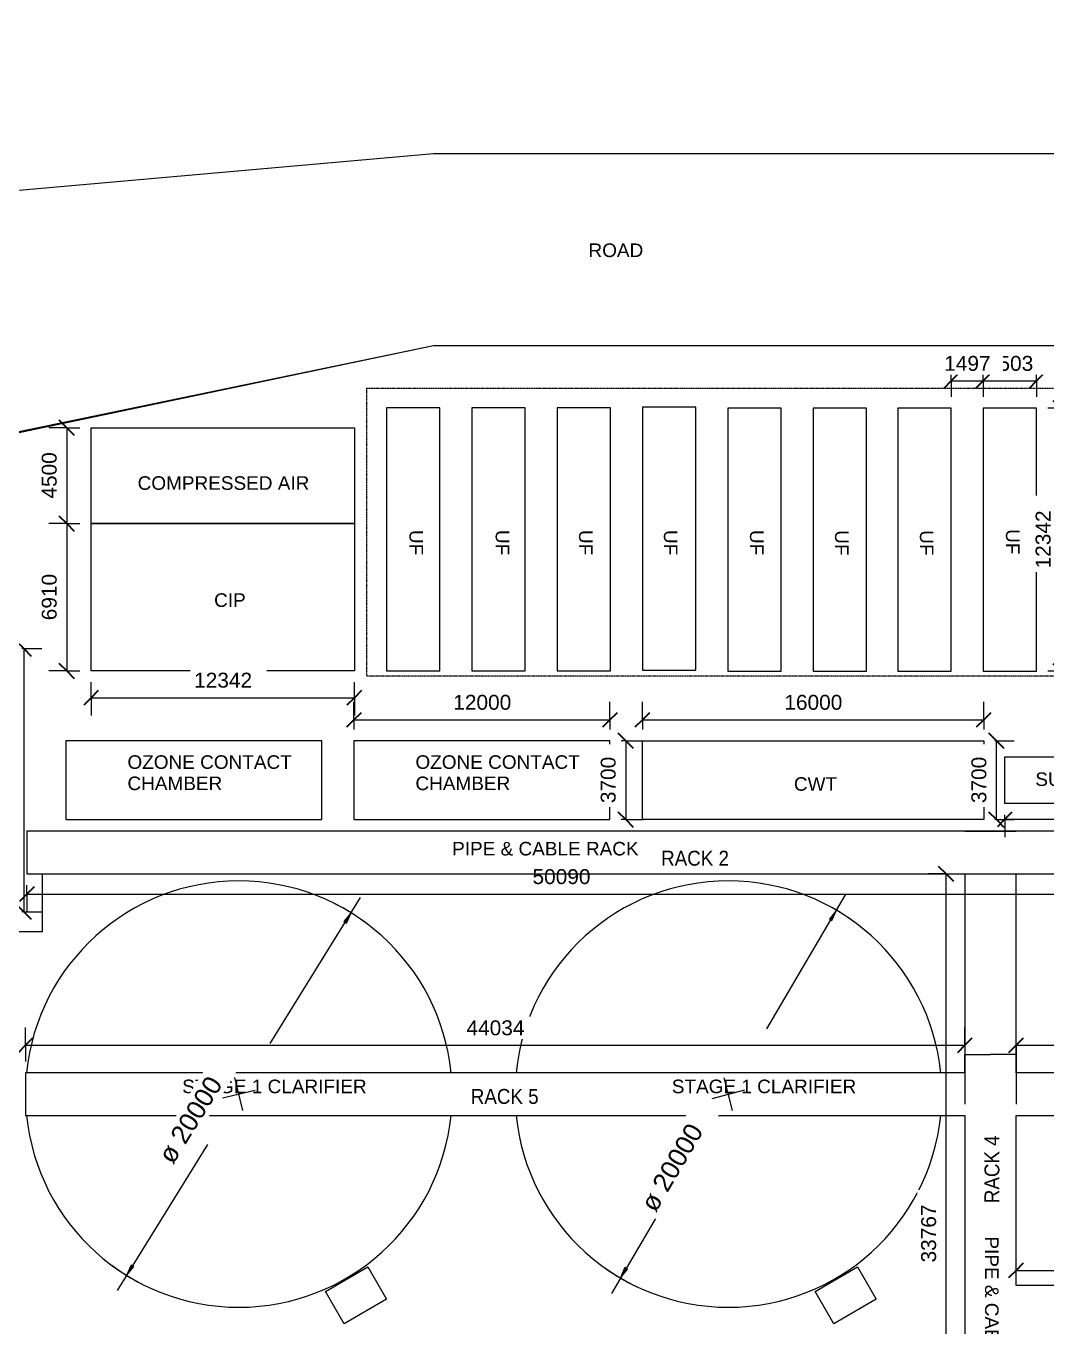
# Model space of a CAD drawing. Header units: millimetres. Extents: x 14826 to 398923, y -54749 to 51265.
# Drawn here: x 130327 to 178185, y -9915 to 51064 of the extents above; entities that cross this region are included whole.
import ezdxf

# ---------------------------------------------------------------- set-up
doc = ezdxf.new("R2010")
doc.units = ezdxf.units.MM
doc.linetypes.add('Hidden', pattern=[7.14375, 4.7625, -2.38125])
doc.linetypes.add('IMPORT-DASHED', pattern=[0])
for name, color, linetype, lineweight in [('A-ANNO-DIMS', 7, 'Continuous', 9), ('A-ANNO-DIMS-350', 7, 'Continuous', 9), ('A-DETL-HDLN', 7, 'Hidden', 9), ('FUTURE', 7, 'IMPORT-DASHED', 9), ('G-ANNO-TEXT', 7, 'Continuous', 9), ('PDF3_Text', 7, 'Continuous', 9)]:
    doc.layers.add(name, color=color, linetype=linetype, lineweight=lineweight)
doc.layers.add('LAYOUT IMPORT_dwg', color=7, linetype='Continuous', lineweight=9, true_color=0x767676)
doc.styles.add('Arial', font='arial.ttf', dxfattribs={"height": 636.361708})
doc.styles.add('Arial_1', font='arial.ttf', dxfattribs={"height": 636.4})
doc.styles.add('Arial_2', font='arial.ttf', dxfattribs={"height": 0.18})
doc.styles.add('Arial_3', font='arial.ttf', dxfattribs={"height": 700})
doc.styles.add('Arial_4', font='arial.ttf', dxfattribs={"width": 0.9, "height": 700})
doc.styles.add('Arial_5', font='arial.ttf', dxfattribs={"height": 875})
doc.dimstyles.new('Diameter_-_2_5mm_Arial', dxfattribs={"dimscale": 304.8, "dimtxt": 892.726975, "dimasz": 1.722441, "dimexe": 2.755906, "dimexo": 0, "dimgap": 1.722441, "dimtad": 1, "dimjust": 3, "dimdec": 0, "dimzin": 0, "dimdsep": 46, "dimtxsty": 'Arial_5', "dimsah": 1, "dimcen": 0.09, "dimdle": 2.755906, "dimazin": 0, "dimtfac": 1, "dimtdec": 4, "dimtix": 1, "dimtmove": 0, "dimatfit": 2, "dimfxl": 1, "dimtvp": 1, "dimtfill": 1, "dimtolj": 1, "dimtzin": 0, "dimarcsym": 2})
doc.dimstyles.new('Greene_Arch_tick_-_2mm', dxfattribs={"dimscale": 304.8, "dimtxt": 714.18158, "dimasz": 2.296588, "dimexe": 2.755906, "dimexo": 1.722441, "dimgap": 0.86122, "dimtad": 1, "dimdec": 0, "dimzin": 0, "dimdsep": 46, "dimtxsty": 'Arial_3', "dimblk1": 'OBLIQUE', "dimblk2": 'OBLIQUE', "dimsah": 1, "dimcen": 0.09, "dimazin": 0, "dimtfac": 1, "dimtdec": 4, "dimtix": 1, "dimtmove": 0, "dimatfit": 3, "dimfxl": 1, "dimtvp": 1, "dimtfill": 1, "dimtolj": 1, "dimtzin": 0, "dimarcsym": 2})

# ---------------------------------------------------------------- blocks, each defined once
blk = doc.blocks.new('LAYOUT IMPORT_dwg-326166-LEVEL 1')
at = {"lineweight": 9}
for p, q in [((-69722, 230410), (-69722, 232810)), ((-58391, 232810), (-59253, 232810)), ((-59253, 232810), (-59253, 231610)), ((-59253, 230410), (-59253, 231610)), ((-58391, 230410), (-59253, 230410))]:
    blk.add_line(p, q, dxfattribs=at)
at = {"lineweight": 9, "flags": 128}
for points in [[(-107491, 311338), (-107491, 292314), (-101491, 285221), (-101491, 205507), (-99656, 184637), (-97044, 157598), (-91493, 117051), (-87583, 86872), (-86429, 77880)], [(-92491, 311338), (-92491, 205507), (-88302, 185319)], [(-48406, 299444), (-48406, 232810), (-56391, 232810), (-56391, 246235)], [(-58391, 246235), (-58391, 232810), (-67722, 232810), (-67722, 236533)], [(-69722, 236533), (-69722, 186443), (-67722, 186443), (-67722, 230410), (-58391, 230410), (-58391, 209326), (-58391, 186376), (-56391, 186376), (-56391, 209376)], [(-71015, 236533), (-71015, 232284), (-73215, 232284), (-73215, 236533)], [(-56391, 209326), (-56391, 230410), (-37792, 230410), (-37792, 213104), (-41440, 213104), (-41440, 209735), (-37792, 209735)]]:
    blk.add_lwpolyline(points, dxfattribs=at)
for points in [[(-89566, 233769), (-89566, 231266), (-77224, 231266), (-77224, 233769)], [(-70265, 231293), (-70265, 215293), (-73965, 215293), (-73965, 231293)], [(-89566, 229769), (-89566, 227266), (-77224, 227266), (-77224, 229769)], [(-49286, 225378), (-47770, 226252), (-46620, 224261), (-48136, 223386)], [(-89566, 225795), (-89566, 223292), (-77224, 223292), (-77224, 225795), (-89566, 225795), (-89566, 223292), (-77224, 223292), (-77224, 225795)], [(-89566, 221795), (-89566, 219292), (-77224, 219292), (-77224, 221795)], [(-73965, 213774), (-73965, 201774), (-70265, 201774), (-70265, 213774)], [(-49286, 202428), (-47770, 203303), (-46620, 201311), (-48136, 200436)], [(-84149, 189455), (-88649, 189455), (-88649, 201797), (-84149, 201797)], [(-84149, 201797), (-77238, 201797), (-77238, 189455), (-84149, 189455)]]:
    blk.add_lwpolyline(points, close=True, dxfattribs=at)
at = {"lineweight": 9}
for centre, start, end in [((-57391, 219326), 95.73917, 264.26083), ((-57391, 219326), 275.73917, 84.26083), ((-57391, 196376), 275.73917, 84.26083)]:
    blk.add_arc(centre, 10000, start, end, dxfattribs=at)
at = {"layer": 'FUTURE', "color": 1, "linetype": 'Continuous', "true_color": 0xff0000, "flags": 128}
for points in [[(-89616, 217796), (-89616, 215293), (-77274, 215293), (-77274, 217796)], [(-89580, 213795), (-89580, 211292), (-77238, 211292), (-77238, 213795), (-89580, 213795), (-89580, 211292), (-77238, 211292), (-77238, 213795)], [(-89580, 209795), (-89580, 207292), (-77238, 207292), (-77238, 209795)], [(-89580, 205796), (-89580, 203293), (-77238, 203293), (-77238, 205796)], [(-73965, 200274), (-73965, 188274), (-70265, 188274), (-70265, 200274)]]:
    blk.add_lwpolyline(points, close=True, dxfattribs=at)
at = {"layer": 'FUTURE', "color": 1, "linetype": 'Continuous', "true_color": 0xff0000}
blk.add_arc((-57391, 196376), 10000, 95.73917, 264.26083, dxfattribs=at)
at = {"lineweight": 9, "insert": (-59253, 231610), "char_height": 0.18, "width": 1.42, "attachment_point": 2, "line_spacing_factor": 0.941778, "style": 'Arial_2'}
blk.add_mtext('2400.0000', dxfattribs=at)
at = {"layer": 'PDF3_Text', "attachment_point": 1, "rotation": 90, "line_spacing_factor": 0.941778}
for s, insert, char_height, width, style in [('SUMP', (-72480, 233712), 636.4, 3060.98, 'Arial'), ('STAGE 1 CLARIFIER', (-58070, 216673), 636.4, 10320.1, 'Arial_1'), ('CWT', (-72255, 222396), 636.4, 2406.73, 'Arial'), ('ROAD', (-97291, 212767), 636.4, 3060.98, 'Arial'), ('PIPE & CABLE RACK', (-69220, 206374), 636.36, 10444.72, 'Arial'), ('OZONE CONTACT\\PCHAMBER', (-73284, 204656), 636.36, 9089.48, 'Arial'), ('STAGE 1 CLARIFIER', (-58070, 193723), 636.4, 10320.1, 'Arial_1'), ('COMPRESSED AIR', (-86371, 191633), 636.36, 9603.54, 'Arial'), ('OZONE CONTACT\\PCHAMBER', (-73284, 191156), 636.36, 9089.48, 'Arial'), ('CIP', (-80880, 195218), 636.4, 1768.05, 'Arial')]:
    blk.add_mtext(s, dxfattribs=dict(at, insert=insert, char_height=char_height, width=width, style=style))
at = {"layer": 'PDF3_Text', "attachment_point": 1, "line_spacing_factor": 0.941778, "style": 'Arial'}
for s, insert, char_height, width in [('UF', (-83889, 232972), 636.4, 1409.76), ('PIPE & CABLE RACK', (-50714, 231992), 636.36, 10444.72), ('UF', (-83838, 228938), 636.4, 1409.76), ('UF', (-83838, 224959), 636.4, 1409.76), ('UF', (-83853, 220972), 636.4, 1409.76), ('UF', (-83853, 216938), 636.4, 1409.76), ('UF', (-83853, 212959), 636.4, 1409.76), ('UF', (-83853, 209051), 636.4, 1409.76), ('UF', (-83853, 205013), 636.4, 1409.76)]:
    blk.add_mtext(s, dxfattribs=dict(at, insert=insert, char_height=char_height, width=width))
blk = doc.blocks.new('DIMBLOCK28-LEVEL 1')
at = {"layer": 'A-ANNO-DIMS-350', "transparency": 16777216}
for p, q in [((175192, 34417), (175192, 35257)), ((177695, 34417), (177695, 35257)), ((175192, 34417), (177695, 34417)), ((175192, 34417), (175192, 33663)), ((177695, 34417), (177695, 33663))]:
    blk.add_line(p, q, dxfattribs=at)
at = {"layer": 'A-ANNO-DIMS-350', "lineweight": 35, "transparency": 16777216}
for p, q in [((175192, 34417), (175542, 34767)), ((177695, 34417), (178045, 34767)), ((175192, 34417), (174842, 34067)), ((177695, 34417), (177345, 34067))]:
    blk.add_line(p, q, dxfattribs=at)
at = {"layer": 'A-ANNO-DIMS-350', "color": 0, "transparency": 16777216, "insert": (175367, 35589), "char_height": 700, "width": 2584.24, "attachment_point": 1, "line_spacing_factor": 0.941778, "style": 'Arial_3', "bg_fill": 3, "box_fill_scale": 1.25, "bg_fill_color": 256, "bg_fill_true_color": 13158600, "bg_fill_transparency": 0}
blk.add_mtext('2503', dxfattribs=at)
blk = doc.blocks.new('_Oblique')
at = {"color": 0, "linetype": 'ByBlock', "lineweight": -2}
blk.add_line((-0.5, -0.5), (0.5, 0.5), dxfattribs=at)
blk = doc.blocks.new('DIMBLOCK29-LEVEL 1')
at = {"layer": 'A-ANNO-DIMS-350', "transparency": 16777216}
for p, q in [((178822, 33138), (178220, 33138)), ((178822, 33138), (178822, 20796)), ((178822, 33138), (179662, 33138)), ((178822, 20796), (178220, 20796)), ((178822, 20796), (179662, 20796))]:
    blk.add_line(p, q, dxfattribs=at)
at = {"layer": 'A-ANNO-DIMS-350', "lineweight": 35, "transparency": 16777216}
for p, q in [((178822, 33138), (178472, 33488)), ((178822, 33138), (179172, 32788)), ((178822, 20796), (178472, 21146)), ((178822, 20796), (179172, 20446))]:
    blk.add_line(p, q, dxfattribs=at)
at = {"layer": 'A-ANNO-DIMS-350', "color": 0, "transparency": 16777216, "insert": (177651, 25621), "char_height": 700, "width": 3230.3, "attachment_point": 1, "rotation": 90, "line_spacing_factor": 0.941778, "style": 'Arial_3', "bg_fill": 3, "box_fill_scale": 1.25, "bg_fill_color": 256, "bg_fill_true_color": 13158600, "bg_fill_transparency": 0}
blk.add_mtext('12342', dxfattribs=at)
blk = doc.blocks.new('DIMBLOCK30-LEVEL 1')
at = {"layer": 'A-ANNO-DIMS-350', "transparency": 16777216}
for p, q in [((173695, 34417), (173695, 35257)), ((175192, 34417), (175192, 35257)), ((173695, 34417), (175192, 34417)), ((173695, 34417), (173695, 33663)), ((175192, 34417), (175192, 33663))]:
    blk.add_line(p, q, dxfattribs=at)
at = {"layer": 'A-ANNO-DIMS-350', "lineweight": 35, "transparency": 16777216}
for p, q in [((173695, 34417), (174045, 34767)), ((175192, 34417), (175542, 34767)), ((173695, 34417), (173345, 34067)), ((175192, 34417), (174842, 34067))]:
    blk.add_line(p, q, dxfattribs=at)
at = {"layer": 'A-ANNO-DIMS-350', "color": 0, "transparency": 16777216, "insert": (173367, 35589), "char_height": 700, "width": 2584.24, "attachment_point": 1, "line_spacing_factor": 0.941778, "style": 'Arial_3', "bg_fill": 3, "box_fill_scale": 1.25, "bg_fill_color": 256, "bg_fill_true_color": 13158600, "bg_fill_transparency": 0}
blk.add_mtext('1497', dxfattribs=at)
blk = doc.blocks.new('DIMBLOCK31-LEVEL 1')
at = {"layer": 'A-ANNO-DIMS-350', "lineweight": 35, "transparency": 16777216}
for p, q in [((176210, 13856), (176560, 14206)), ((183786, 13856), (184136, 14206)), ((176210, 13856), (175860, 13506)), ((183786, 13856), (183436, 13506))]:
    blk.add_line(p, q, dxfattribs=at)
at = {"layer": 'A-ANNO-DIMS-350', "transparency": 16777216}
for p, q in [((176210, 13856), (176210, 14062)), ((183786, 13856), (183786, 14062)), ((176210, 13856), (183786, 13856)), ((176210, 13856), (176210, 13016)), ((183786, 13856), (183786, 13016))]:
    blk.add_line(p, q, dxfattribs=at)
at = {"layer": 'A-ANNO-DIMS-350', "color": 0, "transparency": 16777216, "insert": (178921, 15027), "char_height": 700, "width": 2584.24, "attachment_point": 1, "line_spacing_factor": 0.941778, "style": 'Arial_3', "bg_fill": 3, "box_fill_scale": 1.25, "bg_fill_color": 256, "bg_fill_true_color": 13158600, "bg_fill_transparency": 0}
blk.add_mtext('7576', dxfattribs=at)
blk = doc.blocks.new('DIMBLOCK33-LEVEL 1')
at = {"layer": 'A-ANNO-DIMS-350', "transparency": 16777216}
for p, q in [((159219, 18519), (159219, 19359)), ((175219, 18519), (175219, 19359)), ((159219, 18519), (175219, 18519)), ((159219, 18519), (159219, 18062)), ((175219, 18519), (175219, 18062))]:
    blk.add_line(p, q, dxfattribs=at)
at = {"layer": 'A-ANNO-DIMS-350', "lineweight": 35, "transparency": 16777216}
for p, q in [((159219, 18519), (158869, 18169)), ((159219, 18519), (159569, 18869)), ((175219, 18519), (174869, 18169)), ((175219, 18519), (175569, 18869))]:
    blk.add_line(p, q, dxfattribs=at)
at = {"layer": 'A-ANNO-DIMS-350', "color": 0, "transparency": 16777216, "insert": (165873, 19690), "char_height": 700, "width": 3230.3, "attachment_point": 1, "line_spacing_factor": 0.941778, "style": 'Arial_3', "bg_fill": 3, "box_fill_scale": 1.25, "bg_fill_color": 256, "bg_fill_true_color": 13158600, "bg_fill_transparency": 0}
blk.add_mtext('16000', dxfattribs=at)
blk = doc.blocks.new('DIMBLOCK34-LEVEL 1')
at = {"layer": 'A-ANNO-DIMS-350', "lineweight": 35, "transparency": 16777216}
for p, q in [((175812, 17537), (175462, 17887)), ((175812, 17537), (176162, 17187)), ((175812, 13837), (175462, 14187)), ((175812, 13837), (176162, 13487))]:
    blk.add_line(p, q, dxfattribs=at)
at = {"layer": 'A-ANNO-DIMS-350', "transparency": 16777216}
for p, q in [((175812, 17537), (175744, 17537)), ((175812, 13837), (175812, 17537)), ((175812, 17537), (176652, 17537)), ((175812, 13837), (175744, 13837)), ((175812, 13837), (176652, 13837))]:
    blk.add_line(p, q, dxfattribs=at)
at = {"layer": 'A-ANNO-DIMS-350', "color": 0, "transparency": 16777216, "insert": (174641, 14610), "char_height": 700, "width": 2584.24, "attachment_point": 1, "rotation": 90, "line_spacing_factor": 0.941778, "style": 'Arial_3', "bg_fill": 3, "box_fill_scale": 1.25, "bg_fill_color": 256, "bg_fill_true_color": 13158600, "bg_fill_transparency": 0}
blk.add_mtext('3700', dxfattribs=at)
blk = doc.blocks.new('DIMBLOCK35-LEVEL 1')
at = {"layer": 'A-ANNO-DIMS-350', "transparency": 16777216}
for p, q in [((145700, 18519), (145700, 19359)), ((157700, 18519), (157700, 19359)), ((145700, 18519), (157700, 18519)), ((145700, 18519), (145700, 18062)), ((157700, 18519), (157700, 18062))]:
    blk.add_line(p, q, dxfattribs=at)
at = {"layer": 'A-ANNO-DIMS-350', "lineweight": 35, "transparency": 16777216}
for p, q in [((145700, 18519), (145350, 18169)), ((145700, 18519), (146050, 18869)), ((157700, 18519), (157350, 18169)), ((157700, 18519), (158050, 18869))]:
    blk.add_line(p, q, dxfattribs=at)
at = {"layer": 'A-ANNO-DIMS-350', "color": 0, "transparency": 16777216, "insert": (150354, 19690), "char_height": 700, "width": 3230.3, "attachment_point": 1, "line_spacing_factor": 0.941778, "style": 'Arial_3', "bg_fill": 3, "box_fill_scale": 1.25, "bg_fill_color": 256, "bg_fill_true_color": 13158600, "bg_fill_transparency": 0}
blk.add_mtext('12000', dxfattribs=at)
blk = doc.blocks.new('DIMBLOCK36-LEVEL 1')
at = {"layer": 'A-ANNO-DIMS-350', "lineweight": 35, "transparency": 16777216}
for p, q in [((158436, 17537), (158086, 17887)), ((158436, 17537), (158786, 17187)), ((158436, 13837), (158086, 14187)), ((158436, 13837), (158786, 13487))]:
    blk.add_line(p, q, dxfattribs=at)
at = {"layer": 'A-ANNO-DIMS-350', "transparency": 16777216}
for p, q in [((158436, 17537), (158225, 17537)), ((158436, 17537), (158436, 13837)), ((158436, 17537), (159276, 17537)), ((158436, 13837), (158225, 13837)), ((158436, 13837), (159276, 13837))]:
    blk.add_line(p, q, dxfattribs=at)
at = {"layer": 'A-ANNO-DIMS-350', "color": 0, "transparency": 16777216, "insert": (157265, 14610), "char_height": 700, "width": 2584.24, "attachment_point": 1, "rotation": 90, "line_spacing_factor": 0.941778, "style": 'Arial_3', "bg_fill": 3, "box_fill_scale": 1.25, "bg_fill_color": 256, "bg_fill_true_color": 13158600, "bg_fill_transparency": 0}
blk.add_mtext('3700', dxfattribs=at)
blk = doc.blocks.new('DIMBLOCK38-LEVEL 1')
at = {"layer": 'A-ANNO-DIMS-350', "lineweight": 35, "transparency": 16777216}
for p, q in [((130223, 21858), (129873, 22208)), ((130223, 21858), (130573, 21508)), ((130223, 9516), (129873, 9866)), ((130223, 9516), (130573, 9166))]:
    blk.add_line(p, q, dxfattribs=at)
at = {"layer": 'A-ANNO-DIMS-350', "transparency": 16777216}
for p, q in [((130223, 21858), (130128, 21858)), ((130223, 21858), (130223, 9516)), ((130223, 21858), (131063, 21858)), ((130223, 9516), (130128, 9516)), ((130223, 9516), (131063, 9516))]:
    blk.add_line(p, q, dxfattribs=at)
at = {"layer": 'A-ANNO-DIMS-350', "color": 0, "transparency": 16777216, "insert": (129051, 14341), "char_height": 700, "width": 3230.3, "attachment_point": 1, "rotation": 90, "line_spacing_factor": 0.941778, "style": 'Arial_3', "bg_fill": 3, "box_fill_scale": 1.25, "bg_fill_color": 256, "bg_fill_true_color": 13158600, "bg_fill_transparency": 0}
blk.add_mtext('12342', dxfattribs=at)
blk = doc.blocks.new('DIMBLOCK39-LEVEL 1')
at = {"layer": 'A-ANNO-DIMS-350', "transparency": 16777216}
for p, q in [((133381, 19558), (133381, 20286)), ((145723, 19558), (145723, 20286)), ((133381, 19558), (145723, 19558)), ((133381, 19558), (133381, 18718)), ((145723, 19558), (145723, 18718))]:
    blk.add_line(p, q, dxfattribs=at)
at = {"layer": 'A-ANNO-DIMS-350', "lineweight": 35, "transparency": 16777216}
for p, q in [((133381, 19558), (133031, 19208)), ((133381, 19558), (133731, 19908)), ((145723, 19558), (145373, 19208)), ((145723, 19558), (146073, 19908))]:
    blk.add_line(p, q, dxfattribs=at)
at = {"layer": 'A-ANNO-DIMS-350', "color": 0, "transparency": 16777216, "insert": (138206, 20729), "char_height": 700, "width": 3230.3, "attachment_point": 1, "line_spacing_factor": 0.941778, "style": 'Arial_3', "bg_fill": 3, "box_fill_scale": 1.25, "bg_fill_color": 256, "bg_fill_true_color": 13158600, "bg_fill_transparency": 0}
blk.add_mtext('12342', dxfattribs=at)
blk = doc.blocks.new('DIMBLOCK40-LEVEL 1')
at = {"layer": 'A-ANNO-DIMS-350', "lineweight": 35, "transparency": 16777216}
for p, q in [((132234, 32221), (131884, 32571)), ((132234, 32221), (132584, 31871)), ((132234, 27721), (131884, 28071)), ((132234, 27721), (132584, 27371))]:
    blk.add_line(p, q, dxfattribs=at)
at = {"layer": 'A-ANNO-DIMS-350', "transparency": 16777216}
for p, q in [((132234, 32221), (131394, 32221)), ((132234, 32221), (132234, 27721)), ((132234, 32221), (132856, 32221)), ((132234, 27721), (131394, 27721)), ((132234, 27721), (132856, 27721))]:
    blk.add_line(p, q, dxfattribs=at)
at = {"layer": 'A-ANNO-DIMS-350', "color": 0, "transparency": 16777216, "insert": (131063, 28894), "char_height": 700, "width": 2584.24, "attachment_point": 1, "rotation": 90, "line_spacing_factor": 0.941778, "style": 'Arial_3', "bg_fill": 3, "box_fill_scale": 1.25, "bg_fill_color": 256, "bg_fill_true_color": 13158600, "bg_fill_transparency": 0}
blk.add_mtext('4500', dxfattribs=at)
blk = doc.blocks.new('DIMBLOCK41-LEVEL 1')
at = {"layer": 'A-ANNO-DIMS-350', "lineweight": 35, "transparency": 16777216}
for p, q in [((132234, 27721), (131884, 28071)), ((132234, 27721), (132584, 27371)), ((132234, 20811), (131884, 21161)), ((132234, 20811), (132584, 20461))]:
    blk.add_line(p, q, dxfattribs=at)
at = {"layer": 'A-ANNO-DIMS-350', "transparency": 16777216}
for p, q in [((132234, 27721), (131394, 27721)), ((132234, 27721), (132234, 20811)), ((132234, 27721), (132856, 27721)), ((132234, 20811), (131394, 20811)), ((132234, 20811), (132856, 20811))]:
    blk.add_line(p, q, dxfattribs=at)
at = {"layer": 'A-ANNO-DIMS-350', "color": 0, "transparency": 16777216, "insert": (131063, 23189), "char_height": 700, "width": 2584.24, "attachment_point": 1, "rotation": 90, "line_spacing_factor": 0.941778, "style": 'Arial_3', "bg_fill": 3, "box_fill_scale": 1.25, "bg_fill_color": 256, "bg_fill_true_color": 13158600, "bg_fill_transparency": 0}
blk.add_mtext('6910', dxfattribs=at)
blk = doc.blocks.new('DIMBLOCK48-LEVEL 1')
at = {"layer": 'A-ANNO-DIMS-350', "transparency": 16777216}
for points in [[(145564, 9467), (145229, 9057), (145347, 8984)], [(135039, -7540), (135375, -7130), (135257, -7057)]]:
    blk.add_hatch(color=256, dxfattribs=at).paths.add_polyline_path(points)
for p, q in [((141769, 3333), (146006, 10181)), ((145564, 9467), (145229, 9057)), ((145347, 8984), (145564, 9467)), ((145229, 9057), (145347, 8984)), ((140483, 192), (140120, 1734)), ((139531, 782), (141073, 1145)), ((138835, -1407), (134597, -8254)), ((135257, -7057), (135039, -7540)), ((135039, -7540), (135375, -7130)), ((135375, -7130), (135257, -7057))]:
    blk.add_line(p, q, dxfattribs=at)
for start, end in [(53.43521, 63.06091), (233.43521, 243.06091)]:
    blk.add_arc((140302, 963), 10000, start, end, dxfattribs=at)
at = {"layer": 'A-ANNO-DIMS-350', "color": 0, "transparency": 16777216, "insert": (136470, -1913), "char_height": 875, "width": 5339.88, "attachment_point": 1, "rotation": 58.24806, "line_spacing_factor": 0.941778, "style": 'Arial_5', "bg_fill": 3, "box_fill_scale": 1.25, "bg_fill_color": 256, "bg_fill_true_color": 13158600, "bg_fill_transparency": 0}
blk.add_mtext('ø 20000', dxfattribs=at)
blk = doc.blocks.new('DIMBLOCK49-LEVEL 1')
at = {"layer": 'A-ANNO-DIMS-350', "transparency": 16777216}
for points in [[(168312, 9588), (167987, 9170), (168106, 9101)], [(158191, -7662), (158516, -7244), (158397, -7174)]]:
    blk.add_hatch(color=256, dxfattribs=at).paths.add_polyline_path(points)
for p, q in [((165048, 4024), (168738, 10313)), ((168312, 9588), (167987, 9170)), ((167987, 9170), (168106, 9101)), ((168106, 9101), (168312, 9588)), ((163451, 197), (163052, 1730)), ((162485, 764), (164018, 1163)), ((161456, -2098), (157766, -8386)), ((158397, -7174), (158191, -7662)), ((158191, -7662), (158516, -7244)), ((158516, -7244), (158397, -7174))]:
    blk.add_line(p, q, dxfattribs=at)
for start, end in [(54.78476, 64.41045), (234.78476, 244.41045)]:
    blk.add_arc((163252, 963), 10000, start, end, dxfattribs=at)
at = {"layer": 'A-ANNO-DIMS-350', "color": 0, "transparency": 16777216, "insert": (159085, -4186), "char_height": 875, "width": 5339.88, "attachment_point": 1, "rotation": 59.5976, "line_spacing_factor": 0.941778, "style": 'Arial_5', "bg_fill": 3, "box_fill_scale": 1.25, "bg_fill_color": 256, "bg_fill_true_color": 13158600, "bg_fill_transparency": 0}
blk.add_mtext('ø 20000', dxfattribs=at)
blk = doc.blocks.new('DIMBLOCK70-LEVEL 1')
at = {"layer": 'A-ANNO-DIMS-350', "transparency": 16777216}
for p, q in [((180459, 10343), (180459, 12769)), ((130369, 10343), (130369, 10769)), ((130369, 10343), (180459, 10343)), ((130369, 10343), (130369, 9503)), ((180459, 10343), (180459, 9503))]:
    blk.add_line(p, q, dxfattribs=at)
at = {"layer": 'A-ANNO-DIMS-350', "lineweight": 35, "transparency": 16777216}
for p, q in [((130369, 10343), (130719, 10693)), ((180459, 10343), (180809, 10693)), ((130369, 10343), (130019, 9993)), ((180459, 10343), (180109, 9993))]:
    blk.add_line(p, q, dxfattribs=at)
at = {"layer": 'A-ANNO-DIMS-350', "color": 0, "transparency": 16777216, "insert": (154068, 11515), "char_height": 700, "width": 3230.3, "attachment_point": 1, "line_spacing_factor": 0.941778, "style": 'Arial_3', "bg_fill": 3, "box_fill_scale": 1.25, "bg_fill_color": 256, "bg_fill_true_color": 13158600, "bg_fill_transparency": 0}
blk.add_mtext('50090', dxfattribs=at)
blk = doc.blocks.new('DIMBLOCK75-LEVEL 1')
at = {"layer": 'A-ANNO-DIMS-350', "lineweight": 35, "transparency": 16777216}
for p, q in [((173457, 11294), (173107, 11644)), ((173457, 11294), (173807, 10944)), ((173457, -22473), (173107, -22123)), ((173457, -22473), (173807, -22823))]:
    blk.add_line(p, q, dxfattribs=at)
at = {"layer": 'A-ANNO-DIMS-350', "transparency": 16777216}
for p, q in [((173457, 11294), (172617, 11294)), ((173457, -22473), (173457, 11294)), ((173457, 11294), (176211, 11294)), ((173457, -22473), (172617, -22473)), ((173457, -22473), (173487, -22473))]:
    blk.add_line(p, q, dxfattribs=at)
at = {"layer": 'A-ANNO-DIMS-350', "color": 0, "transparency": 16777216, "insert": (172286, -6935), "char_height": 700, "width": 3230.3, "attachment_point": 1, "rotation": 90, "line_spacing_factor": 0.941778, "style": 'Arial_3', "bg_fill": 3, "box_fill_scale": 1.25, "bg_fill_color": 256, "bg_fill_true_color": 13158600, "bg_fill_transparency": 0}
blk.add_mtext('33767', dxfattribs=at)
blk = doc.blocks.new('DIMBLOCK78-LEVEL 1')
at = {"layer": 'A-ANNO-DIMS-350', "transparency": 16777216}
for p, q in [((130302, 3251), (130302, 4091)), ((174336, 3251), (174336, 4091)), ((130302, 3251), (174336, 3251)), ((130302, 3251), (130302, 2488)), ((174336, 3251), (174336, 488))]:
    blk.add_line(p, q, dxfattribs=at)
at = {"layer": 'A-ANNO-DIMS-350', "lineweight": 35, "transparency": 16777216}
for p, q in [((130302, 3251), (129952, 2901)), ((130302, 3251), (130652, 3601)), ((174336, 3251), (173986, 2901)), ((174336, 3251), (174686, 3601))]:
    blk.add_line(p, q, dxfattribs=at)
at = {"layer": 'A-ANNO-DIMS-350', "color": 0, "transparency": 16777216, "insert": (150973, 4422), "char_height": 700, "width": 3230.3, "attachment_point": 1, "line_spacing_factor": 0.941778, "style": 'Arial_3', "bg_fill": 3, "box_fill_scale": 1.25, "bg_fill_color": 256, "bg_fill_true_color": 13158600, "bg_fill_transparency": 0}
blk.add_mtext('44034', dxfattribs=at)
blk = doc.blocks.new('DIMBLOCK80-LEVEL 1')
at = {"layer": 'A-ANNO-DIMS-350', "transparency": 16777216}
for p, q in [((176736, 3251), (176736, 4091)), ((205077, 3251), (205077, 4091)), ((176736, 3251), (205077, 3251)), ((176736, 3251), (176736, 488)), ((205077, 3251), (205077, 2488))]:
    blk.add_line(p, q, dxfattribs=at)
at = {"layer": 'A-ANNO-DIMS-350', "lineweight": 35, "transparency": 16777216}
for p, q in [((176736, 3251), (176386, 2901)), ((176736, 3251), (177086, 3601)), ((205077, 3251), (204727, 2901)), ((205077, 3251), (205427, 3601))]:
    blk.add_line(p, q, dxfattribs=at)
at = {"layer": 'A-ANNO-DIMS-350', "color": 0, "transparency": 16777216, "insert": (189561, 4422), "char_height": 700, "width": 3230.3, "attachment_point": 1, "line_spacing_factor": 0.941778, "style": 'Arial_3', "bg_fill": 3, "box_fill_scale": 1.25, "bg_fill_color": 256, "bg_fill_true_color": 13158600, "bg_fill_transparency": 0}
blk.add_mtext('28341', dxfattribs=at)
blk = doc.blocks.new('DIMBLOCK82-LEVEL 1')
at = {"layer": 'A-ANNO-DIMS-350', "transparency": 16777216}
for p, q in [((176736, -7306), (176736, -6466)), ((243370, -7306), (243370, -6466)), ((176736, -7306), (243370, -7306)), ((176736, -7306), (176736, -7336)), ((243370, -7306), (243370, -7497))]:
    blk.add_line(p, q, dxfattribs=at)
at = {"layer": 'A-ANNO-DIMS-350', "lineweight": 35, "transparency": 16777216}
for p, q in [((176736, -7306), (176386, -7656)), ((176736, -7306), (177086, -6956)), ((243370, -7306), (243020, -7656)), ((243370, -7306), (243720, -6956))]:
    blk.add_line(p, q, dxfattribs=at)
at = {"layer": 'A-ANNO-DIMS-350', "color": 0, "transparency": 16777216, "insert": (208707, -6135), "char_height": 700, "width": 3230.3, "attachment_point": 1, "line_spacing_factor": 0.941778, "style": 'Arial_3', "bg_fill": 3, "box_fill_scale": 1.25, "bg_fill_color": 256, "bg_fill_true_color": 13158600, "bg_fill_transparency": 0}
blk.add_mtext('66634', dxfattribs=at)

msp = doc.modelspace()

# ---------------------------------------------------------------- linework, layer by layer
at = {"layer": 'A-DETL-HDLN'}
for p, q in [((146310.5, 34069.7), (232410.5, 34069.7)), ((146310.5, 20569.7), (146310.5, 34069.7)), ((232410.5, 20569.7), (146310.5, 20569.7))]:
    msp.add_line(p, q, dxfattribs=at)

# ---------------------------------------------------------------- block references
at = {"layer": 'LAYOUT IMPORT_dwg', "color": 7, "rotation": 269.9999999999997}
msp.add_blockref('LAYOUT IMPORT_dwg-326166-LEVEL 1', (-56073.9, -56427.6), dxfattribs=at)

# ---------------------------------------------------------------- next in the draw order: texts
at = {"layer": 'G-ANNO-TEXT', "char_height": 700, "width": 3939.492, "attachment_point": 1, "style": 'Arial_4', "bg_fill": 3, "box_fill_scale": 1.25, "bg_fill_color": 256, "bg_fill_true_color": 13158600, "bg_fill_transparency": 0}
for s, insert in [('RACK 2', (160099.5, 12377.3)), ('RACK 5', (151176.4, 1203.9))]:
    msp.add_mtext(s, dxfattribs=dict(at, insert=insert))
at = {"layer": 'G-ANNO-TEXT', "insert": (175254.5, -4152), "char_height": 700, "width": 3939.492, "attachment_point": 1, "rotation": 90, "style": 'Arial_4', "bg_fill": 3, "box_fill_scale": 1.25, "bg_fill_color": 256, "bg_fill_true_color": 13158600, "bg_fill_transparency": 0}
msp.add_mtext('RACK 4', dxfattribs=at)

# ---------------------------------------------------------------- next in the draw order: dimensions: what is measured, and where the dimension line sits
at = {"layer": 'A-ANNO-DIMS'}
for base, p1, p2, override, picture, middle in [((177694.9, 34417.4), (175192.2, 33138.1), (177694.9, 33138.1), {"dimpost": '<>', "dimfxl": 2502.697514}, 'DIMBLOCK28-LEVEL 1', (176443.6, 35037.6)), ((157699.7, 18519.2), (145699.7, 17536.9), (157699.7, 17536.9), {"dimpost": '<>', "dimfxl": 12000}, 'DIMBLOCK35-LEVEL 1', (151699.7, 19139.1)), ((175219.3, 18519.2), (159219.3, 17536.9), (175219.3, 17536.9), {"dimpost": '<>', "dimfxl": 16000}, 'DIMBLOCK33-LEVEL 1', (167219.3, 19139.1)), ((183786.2, 13855.6), (176210.2, 14586.9), (183786.2, 14586.9), {"dimpost": '<>', "dimfxl": 7575.960762}, 'DIMBLOCK31-LEVEL 1', (179998.2, 14475.5))]:
    dim = msp.add_linear_dim(base=base, p1=p1, p2=p2, dimstyle='Greene_Arch_tick_-_2mm', override=override, dxfattribs=at)
    dim.commit()
    dim.dimension.update_dxf_attribs({"geometry": picture, "text_midpoint": middle})
for base, p1, p2, override, picture, middle in [((132233.9, 27721), (133381.3, 32221), (133381.3, 27721), {"dimpost": '<>', "dimfxl": 4500}, 'DIMBLOCK40-LEVEL 1', (131614, 29971)), ((130222.6, 9515.9), (129602.9, 21857.8), (129602.9, 9515.9), {"dimpost": '<>', "dimfxl": 12341.967968}, 'DIMBLOCK38-LEVEL 1', (129602.5, 15686.9))]:
    dim = msp.add_linear_dim(base=base, p1=p1, p2=p2, angle=90, dimstyle='Greene_Arch_tick_-_2mm', override=override, dxfattribs=at)
    dim.commit()
    dim.dimension.update_dxf_attribs({"geometry": picture, "text_midpoint": middle})
for p1, p2, picture, middle in [((145564.3, 9466.7), (135039.5, -7540), 'DIMBLOCK48-LEVEL 1', (139461.9, 1483.2)), ((168312.5, 9588.3), (158191.1, -7661.5), 'DIMBLOCK49-LEVEL 1', (162399.7, 1463.3))]:
    dim = msp.add_diameter_dim_2p(p1=p1, p2=p2, dimstyle='Diameter_-_2_5mm_Arial', override={"dimpost": 'ø<>'}, dxfattribs=at)
    dim.commit()
    dim.dimension.update_dxf_attribs({"geometry": picture, "text_midpoint": middle})

# ---------------------------------------------------------------- next in the draw order: dimensions: what is measured, and where the dimension line sits
for base, p1, p2, override, picture, middle in [((175192.2, 34417.4), (173694.9, 33138.1), (175192.2, 33138.1), {"dimpost": '<>', "dimfxl": 1497.302486}, 'DIMBLOCK30-LEVEL 1', (174443.6, 35037.3)), ((145723.3, 19557.9), (133381.3, 20810.8), (145723.3, 20810.8), {"dimpost": '<>', "dimfxl": 12341.967968}, 'DIMBLOCK39-LEVEL 1', (139552.3, 20178))]:
    dim = msp.add_linear_dim(base=base, p1=p1, p2=p2, dimstyle='Greene_Arch_tick_-_2mm', override=override, dxfattribs=at)
    dim.commit()
    dim.dimension.update_dxf_attribs({"geometry": picture, "text_midpoint": middle})
for base, p1, p2, override, picture, middle in [((178822.2, 20796.1), (177694.9, 33138.1), (177694.9, 20796.1), {"dimpost": '<>', "dimfxl": 12341.967968}, 'DIMBLOCK29-LEVEL 1', (178202.1, 26967.1)), ((158436, 13836.9), (157699.7, 17536.9), (157699.7, 13836.9), {"dimpost": '<>', "dimfxl": 3700}, 'DIMBLOCK36-LEVEL 1', (157815.9, 15686.9)), ((175812.3, 17536.9), (175219.3, 13836.9), (175219.3, 17536.9), {"dimpost": '<>', "dimfxl": 3700}, 'DIMBLOCK34-LEVEL 1', (175192.2, 15686.9))]:
    dim = msp.add_linear_dim(base=base, p1=p1, p2=p2, angle=90, dimstyle='Greene_Arch_tick_-_2mm', override=override, dxfattribs=at)
    dim.commit()
    dim.dimension.update_dxf_attribs({"geometry": picture, "text_midpoint": middle})

# ---------------------------------------------------------------- next in the draw order: dimensions: what is measured, and where the dimension line sits
dim = msp.add_linear_dim(base=(132233.9, 20810.8), p1=(133381.3, 27721), p2=(133381.3, 20810.8), angle=90, dimstyle='Greene_Arch_tick_-_2mm', override={"dimpost": '<>', "dimfxl": 6910.20808}, dxfattribs=at)
dim.commit()
dim.dimension.update_dxf_attribs({"geometry": 'DIMBLOCK41-LEVEL 1', "text_midpoint": (131614, 24265.9)})
dim = msp.add_linear_dim(base=(180459, 10343.5), p1=(130368.8, 11294.2), p2=(180459, 13294.2), dimstyle='Greene_Arch_tick_-_2mm', override={"dimpost": '<>', "dimfxl": 50130.184255}, dxfattribs=at)
dim.commit()
dim.dimension.update_dxf_attribs({"geometry": 'DIMBLOCK70-LEVEL 1', "text_midpoint": (155413.9, 10963.4)})

# ---------------------------------------------------------------- next in the draw order: dimensions: what is measured, and where the dimension line sits
dim = msp.add_linear_dim(base=(173457.1, 11294.2), p1=(172962.1, -22473.2), p2=(176736.3, 11294.2), angle=90, dimstyle='Greene_Arch_tick_-_2mm', override={"dimpost": '<>', "dimfxl": 33977.662962}, dxfattribs=at)
dim.commit()
dim.dimension.update_dxf_attribs({"geometry": 'DIMBLOCK75-LEVEL 1', "text_midpoint": (172836.9, -5589.5)})

# ---------------------------------------------------------------- next in the draw order: dimensions: what is measured, and where the dimension line sits
for base, p1, p2, override, picture, middle in [((174336.3, 3250.6), (130301.9, 1963.4), (174336.3, -36.6), {"dimpost": '<>', "dimfxl": 44079.838007}, 'DIMBLOCK78-LEVEL 1', (152319.1, 3870.8)), ((205077, 3250.6), (176736.3, -36.6), (205077, 1963.4), {"dimpost": '<>', "dimfxl": 28411.153136}, 'DIMBLOCK80-LEVEL 1', (190906.7, 3870.8)), ((243370.4, -7305.8), (176736.3, -6810.8), (243370.4, -8022), {"dimpost": '<>', "dimfxl": 66645.114888}, 'DIMBLOCK82-LEVEL 1', (210053.4, -6685.6))]:
    dim = msp.add_linear_dim(base=base, p1=p1, p2=p2, dimstyle='Greene_Arch_tick_-_2mm', override=override, dxfattribs=at)
    dim.commit()
    dim.dimension.update_dxf_attribs({"geometry": picture, "text_midpoint": middle})

# ---------------------------------------------------------------- next in the draw order: linework, layer by layer
at = {"color": 4}
for points in [[(101523.9, 12953.1), (114494.4, 12953.1), (114494.4, 1084.8), (123765.8, 1084.8), (123765.8, 8591), (131095.4, 8591), (131095.4, 11294.2), (186409.5, 11294.2), (186410.8, 13352.9), (259331.7, 13307), (259343.5, 32094.6), (258127.3, 34874.3), (255264.2, 36063.8), (149432.8, 36063.8), (128563.1, 31689.1), (105513.1, 31626.7), (102695.5, 30455.2), (101523.9, 27626.8), (101523.9, 12953.1)], [(101523.9, 12953.1), (114494.4, 12953.1), (114494.4, 1084.8), (123765.8, 1084.8), (123765.8, 8591), (131095.4, 8591), (131095.4, 11294.2), (186409.5, 11294.2), (186409.5, 13352.9), (259331.7, 13307)]]:
    msp.add_lwpolyline(points, dxfattribs=at)

doc.saveas('drawing.dxf')
